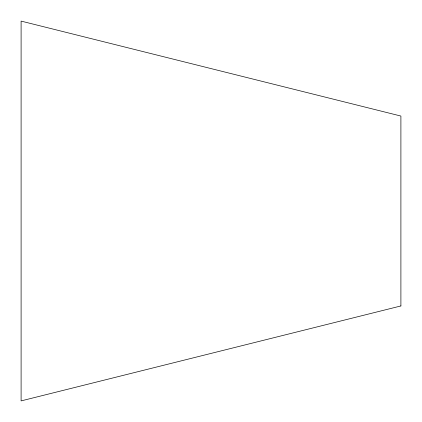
<?xml version="1.0" encoding="UTF-8"?>
<svg xmlns="http://www.w3.org/2000/svg" width="422" height="422" viewBox="0 0 422 422"><rect width="100%" height="100%" fill="white"/><g stroke="black" fill="none" stroke-linecap="round" stroke-linejoin="round"><path stroke-width="0.63" d="M400.9 305.95L21.1 400.9L21.1 21.1L400.9 116.05L400.9 305.95"/></g></svg>
